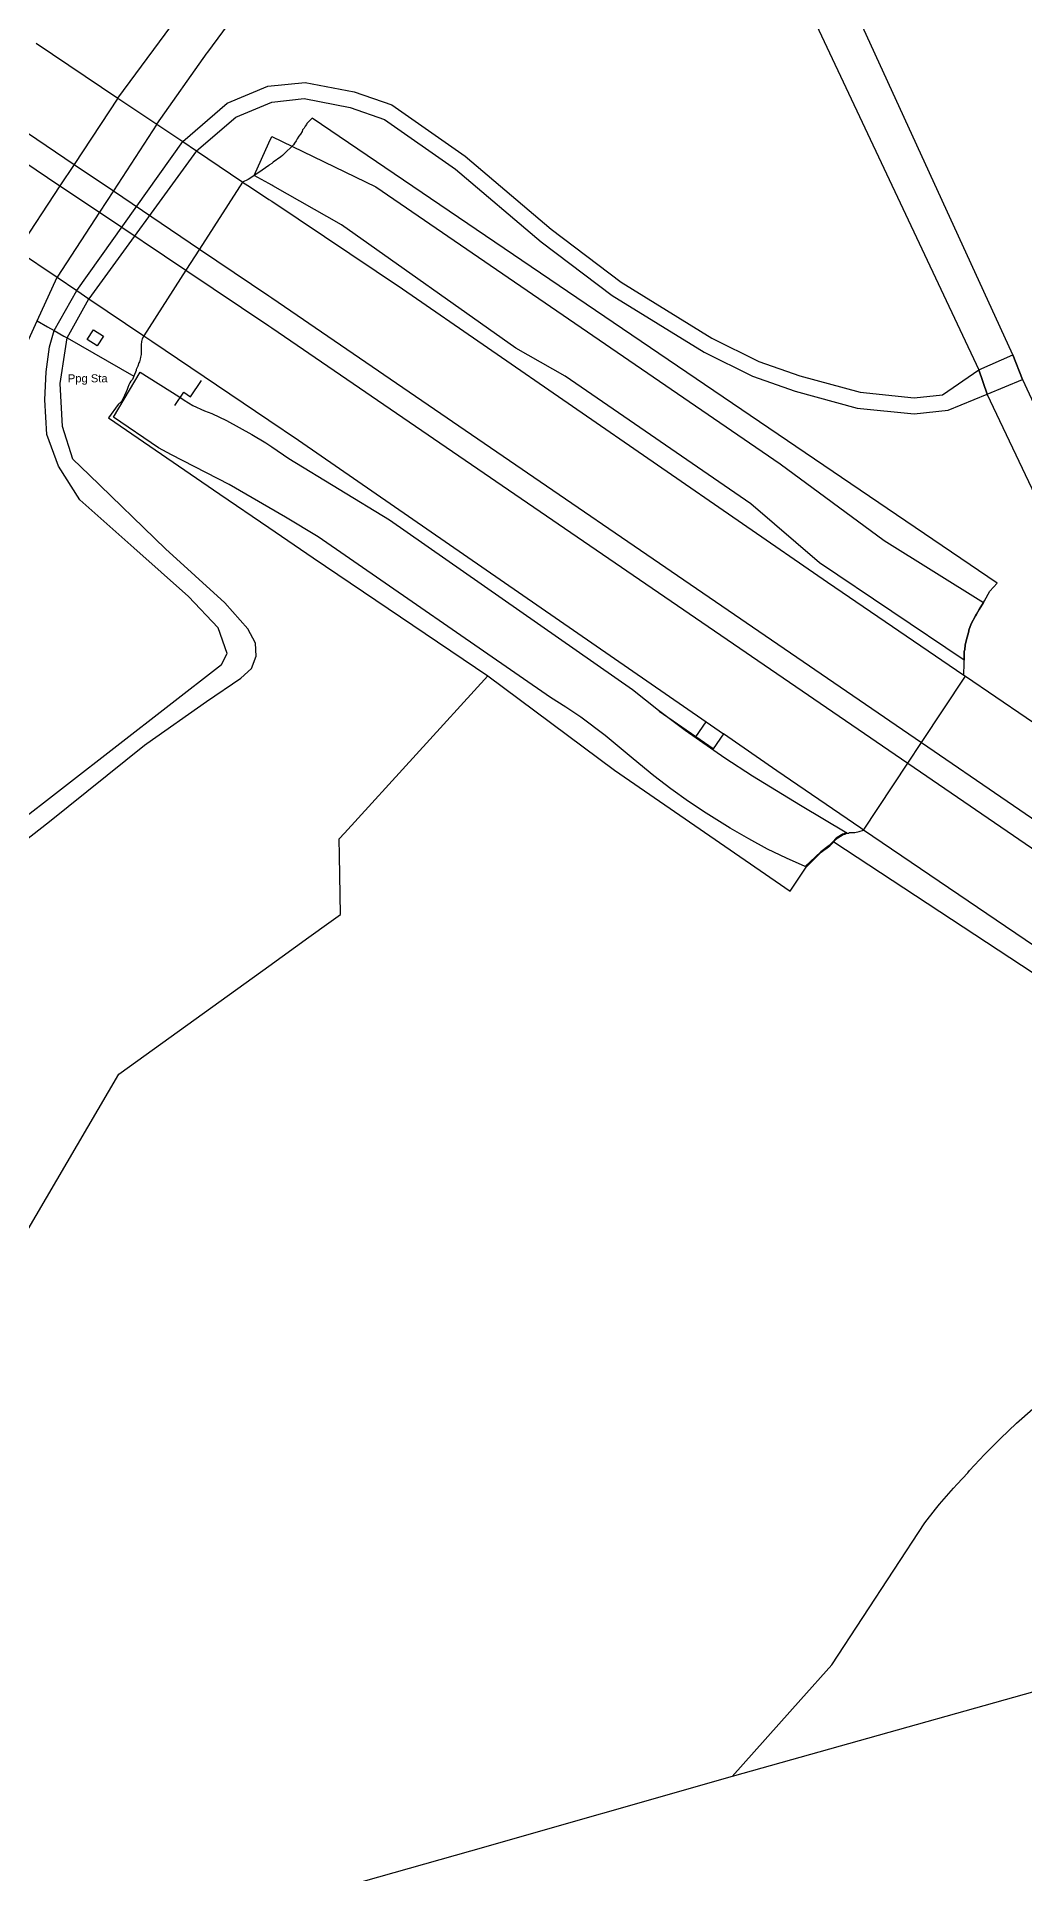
# Model space of a CAD drawing. Header units: millimetres. Extents: x 111502 to 977541, y 8702 to 1044108.
# Drawn here: x 488456.5 to 488641.7, y 241031.7 to 241375.8 of the extents above; entities that cross this region are included whole.
import ezdxf

# ---------------------------------------------------------------- set-up
doc = ezdxf.new("R2010")
doc.units = ezdxf.units.MM
doc.header["$LTSCALE"] = 0.25
doc.linetypes.add('DASHED2', pattern=[9.525, 6.35, -3.175])
doc.layers.add('E HVSS As Laid HV', color=10, linetype='Continuous')
doc.layers.add('X HVSS Site Background', color=8, linetype='Continuous')
doc.styles.add('OS Master Map$1$Standard', font='txt')

# ---------------------------------------------------------------- blocks, each defined once
blk = doc.blocks.new('OS MAP 060722')
at = {"layer": 'X HVSS Site Background', "flags": 128}
for points in [[(-338.91, 2238.02), (-326.63, 2254.58)], [(-331.58, 2233.13), (-322.13, 2246.48), (-322.13, 2246.48), (-322.03, 2246.63), (-322.03, 2246.63), (-310.58, 2262.15)], [(-238.47, 2316.72), (-177.45, 2187.06)], [(-171.03, 2189.88), (-230.48, 2319.68)], [(-354.18, 2248.33), (-338.91, 2238.02)], [(-326.72, 2229.86), (-318.39, 2237.05), (-318.39, 2237.05), (-310.77, 2240.22), (-310.77, 2240.22), (-303.78, 2240.96), (-303.78, 2240.96), (-294.58, 2239.16), (-294.58, 2239.16), (-287.49, 2236.73), (-287.49, 2236.73), (-273.73, 2227.1), (-273.73, 2227.1), (-257.64, 2213.45), (-257.64, 2213.45), (-244.52, 2203.5), (-244.52, 2203.5), (-227.48, 2193.02), (-227.48, 2193.02), (-218.69, 2188.68), (-218.69, 2188.68), (-210.98, 2185.98), (-210.98, 2185.98), (-199.71, 2182.89), (-199.71, 2182.89), (-189.55, 2181.85), (-189.55, 2181.85), (-184.23, 2182.41), (-184.23, 2182.41), (-177.45, 2187.06)], [(-338.91, 2238.02), (-347.1, 2225.59), (-347.1, 2225.59), (-349.74, 2221.6), (-349.74, 2221.6), (-357.73, 2209.48)], [(-338.91, 2238.02), (-331.58, 2233.13)], [(-324.14, 2228.12), (-316.79, 2234.46), (-316.79, 2234.46), (-310.02, 2237.28), (-310.02, 2237.28), (-303.92, 2237.93), (-303.92, 2237.93), (-295.35, 2236.26), (-295.35, 2236.26), (-288.86, 2234.03), (-288.86, 2234.03), (-275.56, 2224.72), (-275.56, 2224.72), (-259.52, 2211.1), (-259.52, 2211.1), (-246.21, 2201.02), (-246.21, 2201.02), (-228.93, 2190.39), (-228.93, 2190.39), (-219.86, 2185.91), (-219.86, 2185.91), (-211.87, 2183.12), (-211.87, 2183.12), (-200.26, 2179.93), (-200.26, 2179.93), (-189.54, 2178.84), (-189.54, 2178.84), (-183.16, 2179.5), (-183.16, 2179.5), (-175.86, 2182.53)], [(-362.69, 2236.11), (-347.1, 2225.59), (-347.1, 2225.59), (-339.73, 2220.62), (-339.73, 2220.62), (-323.57, 2209.72)], [(-180.23, 2129.89), (-180.18, 2132.09), (-180.18, 2132.09), (-180.18, 2134.29), (-180.18, 2134.29), (-180.08, 2134.69), (-180.08, 2134.69), (-179.98, 2135.49), (-179.98, 2135.49), (-179.78, 2136.29), (-179.78, 2136.29), (-179.28, 2138.09), (-179.28, 2138.09), (-179.28, 2138.29), (-179.28, 2138.29), (-178.88, 2139.49), (-178.88, 2139.49), (-178.08, 2140.99), (-178.08, 2140.99), (-177.88, 2141.29), (-177.88, 2141.29), (-177.38, 2142.19), (-177.38, 2142.19), (-176.58, 2143.49), (-176.58, 2143.49), (-176.38, 2143.79), (-176.38, 2143.79), (-175.38, 2145.59), (-175.38, 2145.59), (-173.98, 2147.09), (-173.98, 2147.09), (-302.43, 2234.28), (-302.43, 2234.28), (-303.43, 2233.28), (-303.43, 2233.28), (-303.53, 2233.08), (-303.53, 2233.08), (-303.73, 2232.78), (-303.73, 2232.78), (-303.93, 2232.38), (-303.93, 2232.38), (-304.23, 2232.08), (-304.23, 2232.08), (-304.33, 2231.78), (-304.33, 2231.78), (-304.63, 2231.28), (-304.63, 2231.28), (-304.93, 2230.88), (-304.93, 2230.88), (-305.23, 2230.38), (-305.23, 2230.38), (-305.43, 2229.98), (-305.43, 2229.98), (-305.73, 2229.58), (-305.73, 2229.58), (-305.93, 2229.28), (-305.93, 2229.28), (-307.73, 2227.48), (-307.73, 2227.48), (-308.03, 2227.28), (-308.03, 2227.28), (-308.33, 2226.98), (-308.33, 2226.98), (-309.73, 2225.98), (-309.73, 2225.98), (-310.03, 2225.78), (-310.03, 2225.78), (-310.43, 2225.48), (-310.43, 2225.48), (-310.58, 2225.38), (-310.58, 2225.38), (-311.83, 2224.48), (-311.83, 2224.48), (-312.23, 2224.18), (-312.23, 2224.18), (-314.43, 2222.78), (-314.43, 2222.78), (-315.48, 2222.28)], [(-365.46, 2232.14), (-349.74, 2221.6), (-349.74, 2221.6), (-342.33, 2216.63), (-342.33, 2216.63), (-326.11, 2205.77)], [(-331.58, 2233.13), (-339.73, 2220.62), (-339.73, 2220.62), (-342.33, 2216.63), (-342.33, 2216.63), (-350.28, 2204.43)], [(-331.58, 2233.13), (-326.72, 2229.86)], [(-331.58, 2233.13), (-326.72, 2229.86)], [(-313.33, 2223.48), (-310.58, 2229.62), (-310.58, 2229.62), (-310.03, 2230.83), (-310.03, 2230.83), (-290.53, 2221.38), (-290.53, 2221.38), (-214.68, 2169.49), (-214.68, 2169.49), (-195.18, 2155.09), (-195.18, 2155.09), (-176.58, 2143.49), (-176.58, 2143.49), (-177.38, 2142.19), (-177.38, 2142.19), (-177.88, 2141.29), (-177.88, 2141.29), (-178.08, 2140.99), (-178.08, 2140.99), (-178.88, 2139.49), (-178.88, 2139.49), (-179.28, 2138.29), (-179.28, 2138.29), (-179.28, 2138.09), (-179.28, 2138.09), (-179.78, 2136.29), (-179.78, 2136.29), (-179.98, 2135.49), (-179.98, 2135.49), (-180.08, 2134.69), (-180.08, 2134.69), (-180.18, 2134.29), (-180.18, 2134.29), (-180.18, 2132.69)], [(-346.58, 2201.94), (-326.72, 2229.86)], [(-324.14, 2228.12), (-344.31, 2200.41)], [(-326.72, 2229.86), (-324.14, 2228.12)], [(-324.14, 2228.12), (-315.63, 2222.38), (-315.63, 2222.38), (-315.48, 2222.28)], [(-324.14, 2228.12), (-315.63, 2222.38), (-315.63, 2222.38), (-315.48, 2222.28)], [(-180.18, 2132.69), (-207.28, 2150.89), (-207.28, 2150.89), (-220.18, 2161.99), (-220.18, 2161.99), (-255.03, 2185.88), (-255.03, 2185.88), (-264.23, 2191.18), (-264.23, 2191.18), (-296.93, 2214.28), (-296.93, 2214.28), (-309.83, 2221.58), (-309.83, 2221.58), (-310.03, 2221.68), (-310.03, 2221.68), (-310.58, 2221.98), (-310.58, 2221.98), (-313.33, 2223.48)], [(-315.48, 2222.28), (-323.57, 2209.72)], [(-315.48, 2222.28), (-314.04, 2221.33)], [(-314.04, 2221.33), (-310.58, 2219.04), (-310.58, 2219.04), (-310.03, 2218.68), (-310.03, 2218.68), (-285.53, 2202.28), (-285.53, 2202.28), (-205.78, 2147.29), (-205.78, 2147.29), (-180.23, 2129.89)], [(-323.57, 2209.72), (-326.11, 2205.77)], [(-323.57, 2209.72), (-310.58, 2200.95), (-310.58, 2200.95), (-310.03, 2200.58), (-310.03, 2200.58), (-188.19, 2117.27)], [(-357.73, 2209.48), (-350.28, 2204.43)], [(-354.02, 2196.26), (-350.28, 2204.43)], [(-350.28, 2204.43), (-346.58, 2201.94)], [(-326.11, 2205.77), (-334.03, 2193.48)], [(-326.11, 2205.77), (-310.58, 2195.35), (-310.58, 2195.35), (-310.03, 2194.98), (-310.03, 2194.98), (-190.77, 2113.38)], [(-350.83, 2194.44), (-346.58, 2201.94)], [(-348.41, 2193.06), (-344.31, 2200.41)], [(-346.58, 2201.94), (-344.31, 2200.41)], [(-344.31, 2200.41), (-334.03, 2193.48)], [(-365.28, 2171.69), (-354.02, 2196.26)], [(-354.02, 2196.26), (-352.09, 2195.16), (-352.09, 2195.16), (-350.83, 2194.44)], [(-358.73, 2101.38), (-319.43, 2131.89), (-319.43, 2131.89), (-318.37, 2133.9), (-318.37, 2133.9), (-320.07, 2138.77), (-320.07, 2138.77), (-325.62, 2144.6), (-325.62, 2144.6), (-335.91, 2153.75), (-335.91, 2153.75), (-346, 2162.72), (-346, 2162.72), (-350.03, 2169.01), (-350.03, 2169.01), (-352.22, 2174.96), (-352.22, 2174.96), (-352.55, 2181.44), (-352.55, 2181.44), (-352.35, 2186.69), (-352.35, 2186.69), (-351.72, 2191.42), (-351.72, 2191.42), (-350.83, 2194.44)], [(-369.49, 2088.55), (-351.73, 2102.47), (-351.73, 2102.47), (-333.89, 2116.76), (-333.89, 2116.76), (-333.42, 2117.09), (-333.42, 2117.09), (-322.23, 2124.92), (-322.23, 2124.92), (-315.8, 2129.29), (-315.8, 2129.29), (-313.81, 2131.11), (-313.81, 2131.11), (-312.94, 2133.41), (-312.94, 2133.41), (-313.1, 2135.87), (-313.1, 2135.87), (-314.53, 2138.57), (-314.53, 2138.57), (-318.81, 2143.41), (-318.81, 2143.41), (-329.93, 2153.54), (-329.93, 2153.54), (-344.28, 2167.4), (-344.28, 2167.4), (-347.32, 2170.34), (-347.32, 2170.34), (-349.24, 2176.49), (-349.24, 2176.49), (-349.67, 2184.54), (-349.67, 2184.54), (-348.76, 2190.64), (-348.76, 2190.64), (-348.41, 2193.06)], [(-350.83, 2194.44), (-349.04, 2193.42), (-349.04, 2193.42), (-348.41, 2193.06)], [(-348.41, 2193.06), (-335.88, 2185.89)], [(-344.62, 2192.79), (-343.47, 2194.58), (-343.47, 2194.58), (-341.6, 2193.38), (-341.6, 2193.38), (-342.76, 2191.59), (-342.76, 2191.59), (-344.62, 2192.79)], [(-334.03, 2193.48), (-334.33, 2192.88), (-334.33, 2192.88), (-334.43, 2192.38), (-334.43, 2192.38), (-334.53, 2191.78), (-334.53, 2191.78), (-334.53, 2189.98), (-334.53, 2189.98), (-334.63, 2189.48), (-334.63, 2189.48), (-334.73, 2189.08), (-334.73, 2189.08), (-334.83, 2188.58), (-334.83, 2188.58), (-334.93, 2188.38), (-334.93, 2188.38), (-335.13, 2187.78), (-335.13, 2187.78), (-335.43, 2187.18), (-335.43, 2187.18), (-335.43, 2186.98), (-335.43, 2186.98), (-335.88, 2185.89)], [(-334.03, 2193.48), (-332.54, 2192.48)], [(-332.54, 2192.48), (-310.58, 2177.65), (-310.58, 2177.65), (-304.98, 2173.88), (-304.98, 2173.88), (-228.58, 2121.13)], [(-177.45, 2187.06), (-171.03, 2189.88)], [(-171.03, 2189.88), (-169.23, 2185.25)], [(-169.23, 2185.25), (-171.03, 2189.88)], [(-335.88, 2185.89), (-336.13, 2185.28), (-336.13, 2185.28), (-336.43, 2184.98), (-336.43, 2184.98), (-336.63, 2184.68), (-336.63, 2184.68), (-336.83, 2184.28), (-336.83, 2184.28), (-337.03, 2183.78), (-337.03, 2183.78), (-337.13, 2183.38), (-337.13, 2183.38), (-337.33, 2182.98), (-337.33, 2182.98), (-337.93, 2181.58), (-337.93, 2181.58), (-338.23, 2181.18), (-338.23, 2181.18), (-338.83, 2180.58), (-338.83, 2180.58), (-340.63, 2178.08), (-340.63, 2178.08), (-319.73, 2163.78), (-319.73, 2163.78), (-310.58, 2157.55), (-310.58, 2157.55), (-302.23, 2151.88), (-302.23, 2151.88), (-269.52, 2129.73)], [(-202.18, 2100.35), (-202.48, 2100.25), (-202.48, 2100.25), (-202.68, 2100.15), (-202.68, 2100.15), (-202.98, 2100.05), (-202.98, 2100.05), (-203.18, 2099.95), (-203.18, 2099.95), (-203.48, 2099.75), (-203.48, 2099.75), (-203.68, 2099.65), (-203.68, 2099.65), (-203.98, 2099.45), (-203.98, 2099.45), (-204.18, 2099.35), (-204.18, 2099.35), (-204.38, 2099.15), (-204.38, 2099.15), (-204.68, 2098.75), (-204.68, 2098.75), (-205.48, 2097.95), (-205.48, 2097.95), (-205.98, 2097.55), (-205.98, 2097.55), (-206.58, 2097.15), (-206.58, 2097.15), (-207.08, 2096.75), (-207.08, 2096.75), (-209.98, 2094), (-209.98, 2094), (-213.48, 2095.59), (-213.48, 2095.59), (-217.08, 2097.29), (-217.08, 2097.29), (-220.58, 2099.19), (-220.58, 2099.19), (-224.08, 2101.19), (-224.08, 2101.19), (-228.58, 2103.99), (-228.58, 2103.99), (-231.88, 2106.19), (-231.88, 2106.19), (-235.18, 2108.59), (-235.18, 2108.59), (-238.38, 2110.99), (-238.38, 2110.99), (-242.28, 2114.19), (-242.28, 2114.19), (-247.48, 2118.59), (-247.48, 2118.59), (-252.08, 2121.99), (-252.08, 2121.99), (-254.88, 2123.89), (-254.88, 2123.89), (-257.78, 2125.69), (-257.78, 2125.69), (-301.33, 2155.78), (-301.33, 2155.78), (-307.43, 2159.48), (-307.43, 2159.48), (-310.58, 2161.29), (-310.58, 2161.29), (-318.03, 2165.58), (-318.03, 2165.58), (-328.83, 2171.18), (-328.83, 2171.18), (-331.28, 2172.48), (-331.28, 2172.48), (-339.68, 2178.23), (-339.68, 2178.23), (-334.68, 2186.68)], [(-334.68, 2186.68), (-327.43, 2182.08), (-327.43, 2182.08), (-326.43, 2181.38), (-326.43, 2181.38), (-324.83, 2180.38), (-324.83, 2180.38), (-322.63, 2179.38), (-322.63, 2179.38), (-321.23, 2178.88), (-321.23, 2178.88), (-318.53, 2177.58), (-318.53, 2177.58), (-313.73, 2174.98), (-313.73, 2174.98), (-311.13, 2173.38), (-311.13, 2173.38), (-310.58, 2173.03), (-310.58, 2173.03), (-310.03, 2172.68), (-310.03, 2172.68), (-306.83, 2170.48), (-306.83, 2170.48), (-287.93, 2158.98), (-287.93, 2158.98), (-242.38, 2127.19), (-242.38, 2127.19), (-237.48, 2123.29), (-237.48, 2123.29), (-232.48, 2119.59), (-232.48, 2119.59), (-225.08, 2114.39), (-225.08, 2114.39), (-219.88, 2110.99), (-219.88, 2110.99), (-210.88, 2105.49), (-210.88, 2105.49), (-202.18, 2100.35)], [(-177.45, 2187.06), (-175.86, 2182.53)], [(-175.86, 2182.53), (-177.45, 2187.06)], [(-328.18, 2180.41), (-326.49, 2182.9), (-326.49, 2182.9), (-325.24, 2182.05), (-325.24, 2182.05), (-323.18, 2185.09)], [(-175.86, 2182.53), (-169.23, 2185.25)], [(-147.83, 2110.84), (-147.07, 2116.4), (-147.07, 2116.4), (-146.92, 2119), (-146.92, 2119), (-146.9, 2120.08), (-146.9, 2120.08), (-147.02, 2121.53), (-147.02, 2121.53), (-147.59, 2123.13), (-147.59, 2123.13), (-175.86, 2182.53)], [(-169.23, 2185.25), (-144.06, 2131.18), (-144.06, 2131.18), (-143.49, 2127.08), (-143.49, 2127.08), (-143.34, 2123.33), (-143.34, 2123.33), (-143.77, 2118.1), (-143.77, 2118.1), (-144.5, 2114.25), (-144.5, 2114.25), (-145.18, 2109.19)], [(-338.73, 2055.09), (-321.09, 2067.78), (-321.09, 2067.78), (-310.58, 2075.34), (-310.58, 2075.34), (-303.05, 2080.74), (-303.05, 2080.74), (-299.31, 2083.43), (-299.31, 2083.43), (-297.13, 2084.99), (-297.13, 2084.99), (-297.32, 2096.09), (-297.32, 2096.09), (-297.38, 2099.19), (-297.38, 2099.19), (-296.41, 2100.25), (-296.41, 2100.25), (-269.52, 2129.73)], [(-269.52, 2129.73), (-245.78, 2112.09), (-245.78, 2112.09), (-212.78, 2089.39), (-212.78, 2089.39), (-209.78, 2093.89), (-209.78, 2093.89), (-206.98, 2096.69), (-206.98, 2096.69), (-206.48, 2097.09), (-206.48, 2097.09), (-205.88, 2097.49), (-205.88, 2097.49), (-205.38, 2097.89), (-205.38, 2097.89), (-204.61, 2098.66)], [(-188.19, 2117.27), (-179.95, 2129.7)], [(-180.23, 2129.89), (-179.95, 2129.7)], [(-179.95, 2129.7), (-151.48, 2110.34)], [(-179.95, 2129.7), (-151.48, 2110.34)], [(-230.52, 2118.33), (-237.4, 2123.08)], [(-230.52, 2118.33), (-228.58, 2121.13)], [(-228.58, 2121.13), (-225.31, 2118.87)], [(-225.31, 2118.87), (-227.24, 2116.07), (-227.24, 2116.07), (-230.52, 2118.33)], [(-199.08, 2100.84), (-199.58, 2101.19), (-199.58, 2101.19), (-215.28, 2111.94), (-215.28, 2111.94), (-225.31, 2118.87)], [(-190.77, 2113.38), (-188.19, 2117.27)], [(-188.19, 2117.27), (-156.05, 2095.28), (-156.05, 2095.28), (-153.81, 2093.77), (-153.81, 2093.77), (-138.44, 2083.42)], [(-199.08, 2100.84), (-190.77, 2113.38)], [(-190.77, 2113.38), (-158.24, 2091.12), (-158.24, 2091.12), (-156.11, 2089.68), (-156.11, 2089.68), (-141.03, 2079.52)], [(-204.61, 2098.66), (-204.28, 2099.09), (-204.28, 2099.09), (-204.08, 2099.29), (-204.08, 2099.29), (-203.88, 2099.39), (-203.88, 2099.39), (-203.58, 2099.59), (-203.58, 2099.59), (-203.38, 2099.69), (-203.38, 2099.69), (-203.08, 2099.89), (-203.08, 2099.89), (-202.88, 2099.99), (-202.88, 2099.99), (-202.58, 2100.09), (-202.58, 2100.09), (-202.38, 2100.19), (-202.38, 2100.19), (-202.08, 2100.29), (-202.08, 2100.29), (-201.88, 2100.29), (-201.88, 2100.29), (-201.68, 2100.39), (-201.68, 2100.39), (-200.68, 2100.39), (-200.68, 2100.39), (-199.88, 2100.59), (-199.88, 2100.59), (-199.08, 2100.84)], [(-165.22, 2077.89), (-199.08, 2100.84)], [(-204.61, 2098.66), (-167.23, 2074.09)], [(-371.73, 1998.79), (-338.73, 2055.09)], [(-223.68, 1923.49), (-210.78, 1937.89), (-210.78, 1937.89), (-204.98, 1944.39), (-204.98, 1944.39), (-187.58, 1970.99), (-187.58, 1970.99), (-185.58, 1973.59), (-185.58, 1973.59), (-184.78, 1974.49), (-184.78, 1974.49), (-182.18, 1977.49), (-182.18, 1977.49), (-181.47, 1978.25), (-181.47, 1978.25), (-179.48, 1980.39), (-179.48, 1980.39), (-179.18, 1980.79), (-179.18, 1980.79), (-176.38, 1983.79), (-176.38, 1983.79), (-173.38, 1986.79), (-173.38, 1986.79), (-170.38, 1989.69), (-170.38, 1989.69), (-167.28, 1992.39)], [(-30.53, 1817.04), (-44.18, 1868.04), (-44.18, 1868.04), (-45.58, 1873.69), (-45.58, 1873.69), (-48.43, 1884.09), (-48.43, 1884.09), (-58.45, 1890.37), (-58.45, 1890.37), (-98.23, 1915.29), (-98.23, 1915.29), (-147.13, 1944.99), (-147.13, 1944.99), (-223.68, 1923.49)], [(-223.68, 1923.49), (-272.73, 1909.49), (-272.73, 1909.49), (-295.78, 1902.99), (-295.78, 1902.99), (-310.58, 1898.79), (-310.58, 1898.79), (-344.13, 1889.34), (-344.13, 1889.34), (-355.48, 1886.24), (-355.48, 1886.24), (-361.33, 1884.69), (-361.33, 1884.69), (-391.23, 1876.54)]]:
    blk.add_lwpolyline(points, dxfattribs=at)
at = {"layer": 'X HVSS Site Background', "insert": (-348.26, 2184.3), "char_height": 1.5, "attachment_point": 7, "style": 'OS Master Map$1$Standard'}
blk.add_mtext('{\\farial|b0|i0|c0|p34;Ppg Sta}', dxfattribs=at)

msp = doc.modelspace()

# ---------------------------------------------------------------- linework, layer by layer
at = {"lineweight": 0}
msp.add_circle((488727.82, 239008.33), 11388.42, dxfattribs=at)

# ---------------------------------------------------------------- block references
at = {"layer": 'E HVSS As Laid HV', "linetype": 'DASHED2', "lineweight": 0}
msp.add_blockref('OS MAP 060722', (488810.58, 239126.31), dxfattribs=at)

doc.saveas('drawing.dxf')
